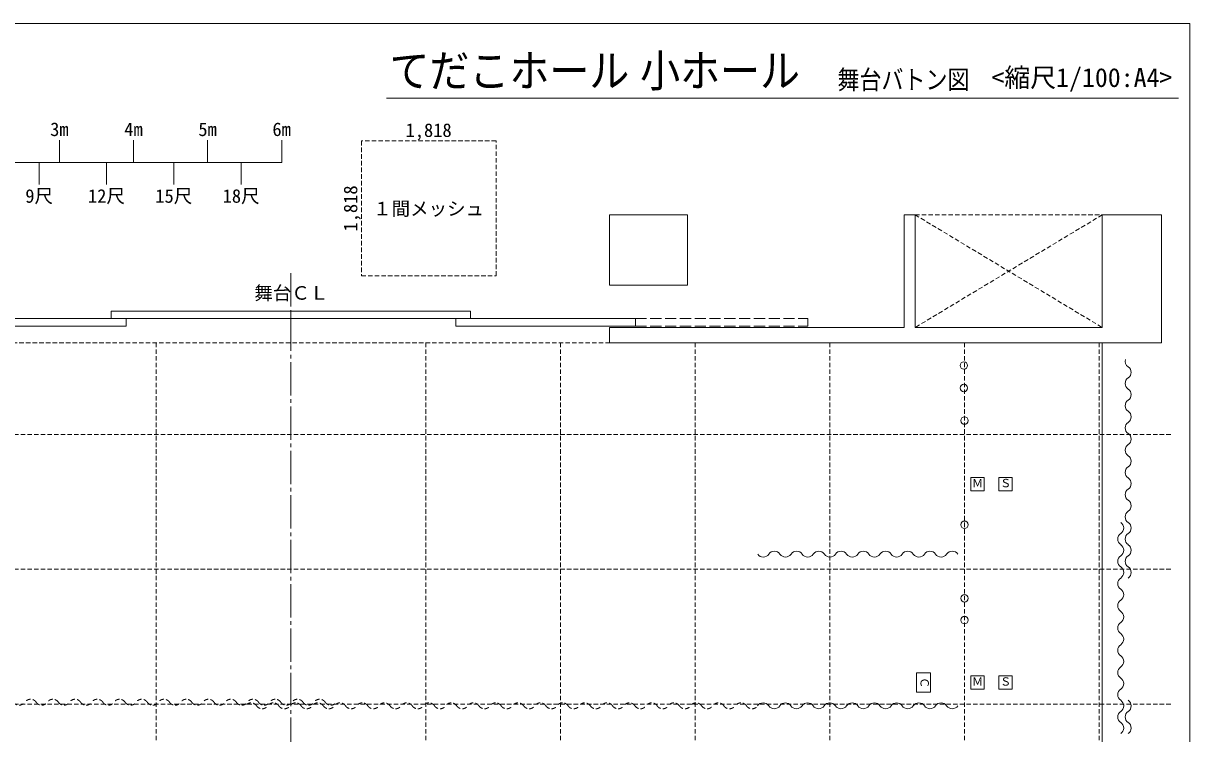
# Model space of a CAD drawing. Units: millimetres, scale not verified. Extents: x -4472 to 23528, y -13726 to 5874.
# Drawn here: x 7767 to 23528, y -3721 to 5874 of the extents above; entities that cross this region are included whole.
import ezdxf
from ezdxf.enums import TextEntityAlignment as Align

# ---------------------------------------------------------------- set-up
doc = ezdxf.new("R2010")
doc.units = ezdxf.units.MM
doc.header["$LTSCALE"] = 50
for name, pattern in [('CHAIN2', [12, 9, -1, 1, -1]), ('DASHED1', [1.8, 1.2, -0.6]), ('DASHED3', [4, 3, -1])]:
    doc.linetypes.add(name, pattern=pattern)
for name, color, linetype, lineweight in [('D-0', 7, 'Continuous', 9), ('D-1', 4, 'DASHED1', 9), ('D-2', 7, 'DASHED1', 9), ('D-8', 7, 'Continuous', 9), ('F-E', 7, 'Continuous', 9)]:
    doc.layers.add(name, color=color, linetype=linetype, lineweight=lineweight)
doc.layers.add('D-A', color=7, linetype='Continuous')
doc.styles.add('HG創英角ｺﾞｼｯｸUB', font='')
doc.styles.add('ＭＳ ゴシック', font='')
doc.styles.get('HG創英角ｺﾞｼｯｸUB').set_extended_font_data('HG創英角ｺﾞｼｯｸUB')
doc.styles.get('ＭＳ ゴシック').set_extended_font_data('MS Gothic')

# ---------------------------------------------------------------- blocks, each defined once
blk = doc.blocks.new('hiki')
at = {"layer": 'D-2'}
for centre, start, end in [((-6226.55, -26.04), 33.85501, 146.14497), ((-6076.37, 74.7), 213.85501, 326.14497), ((-5926.19, -26.04), 33.85501, 146.14497), ((-5776.01, 74.7), 213.85501, 326.14497), ((-5625.83, -26.04), 33.85501, 146.14497), ((-5475.65, 74.7), 213.85501, 326.14497), ((-5325.47, -26.04), 33.85501, 146.14497), ((-5175.3, 74.7), 213.85501, 326.14497), ((-5025.12, -26.04), 33.85501, 146.14497), ((-4874.94, 74.7), 213.85501, 326.14497), ((-4724.76, -26.04), 33.85501, 146.14497), ((-4574.58, 74.7), 213.85501, 326.14497), ((-4424.4, -26.04), 33.85501, 146.14497), ((-4274.22, 74.7), 213.85501, 326.14497), ((-4124.05, -26.04), 33.85501, 146.14497), ((-3973.87, 74.7), 213.85501, 326.14497), ((-3823.69, -26.04), 33.85501, 146.14497), ((-3673.51, 74.7), 213.85501, 326.14497), ((-3517.34, -26.04), 33.85501, 146.14497), ((-3367.16, 74.7), 213.85501, 326.14497), ((-3216.98, -26.04), 33.85501, 146.14497), ((-3066.8, 74.7), 213.85501, 326.14497), ((-2916.63, -26.04), 33.85501, 146.14497), ((-2766.45, 74.7), 213.85501, 326.14497), ((-2616.27, -26.04), 33.85501, 146.14497), ((-2466.09, 74.7), 213.85501, 326.14497), ((-2315.91, -26.04), 33.85501, 146.14497), ((-2165.73, 74.7), 213.85501, 326.14497), ((-2015.55, -26.04), 33.85501, 146.14497), ((-1865.38, 74.7), 213.85501, 326.14497), ((-1715.2, -26.04), 33.85501, 146.14497), ((-1565.02, 74.7), 213.85501, 326.14497), ((-1414.84, -26.04), 33.85501, 146.14497), ((-1264.66, 74.7), 213.85501, 326.14497), ((-1114.48, -26.04), 33.85501, 146.14497), ((-964.3, 74.7), 213.85501, 326.14497), ((-812.7, -26.04), 33.85501, 146.14497), ((-662.52, 74.7), 213.85501, 326.14497), ((-538.94, -74.7), 33.85501, 146.14497), ((-512.35, -26.04), 33.85501, 146.14497), ((-362.17, 74.7), 213.85501, 326.14497), ((-238.58, -74.7), 33.85501, 146.14497), ((-211.99, -26.04), 33.85501, 146.14497), ((-61.81, 74.7), 213.85501, 326.14497), ((62.49, -74.7), 33.85501, 146.14497), ((88.37, -26.04), 33.85501, 146.14497), ((238.55, 74.7), 213.85501, 326.14497), ((362.84, -74.7), 33.85501, 146.14497), ((388.73, -26.04), 33.85501, 146.14497), ((538.9, 74.7), 213.85501, 326.14497), ((663.2, -74.7), 33.85501, 146.14497), ((963.56, -74.7), 33.85501, 146.14497), ((1263.92, -74.7), 33.85501, 146.14497), ((1564.63, -74.7), 33.85501, 146.14497), ((1864.99, -74.7), 33.85501, 146.14497), ((2165.34, -74.7), 33.85501, 146.14497), ((2465.7, -74.7), 33.85501, 146.14497), ((2766.06, -74.7), 33.85501, 146.14497), ((3070.21, -74.7), 33.85501, 146.14497), ((3370.56, -74.7), 33.85501, 146.14497), ((3670.92, -74.7), 33.85501, 146.14497), ((3971.28, -74.7), 33.85501, 146.14497), ((4271.64, -74.7), 33.85501, 146.14497), ((4574.07, -74.7), 33.85501, 146.14497), ((4874.42, -74.7), 33.85501, 146.14497), ((5174.78, -74.7), 33.85501, 146.14497), ((5475.14, -74.7), 33.85501, 146.14497), ((5775.5, -74.7), 33.85501, 146.14497), ((6081.37, -74.7), 33.85501, 146.14497), ((-388.76, 26.04), 213.85501, 326.14497), ((-88.41, 26.04), 213.85501, 326.14497), ((212.67, 26.04), 213.85501, 326.14497), ((513.02, 26.04), 213.85501, 326.14497), ((813.38, 26.04), 213.85501, 326.14497), ((1113.74, 26.04), 213.85501, 326.14497), ((1414.09, 26.04), 213.85501, 326.14497), ((1714.81, 26.04), 213.85501, 326.14497), ((2015.16, 26.04), 213.85501, 326.14497), ((2315.52, 26.04), 213.85501, 326.14497), ((2615.88, 26.04), 213.85501, 326.14497), ((2916.24, 26.04), 213.85501, 326.14497), ((3220.39, 26.04), 213.85501, 326.14497), ((3520.74, 26.04), 213.85501, 326.14497), ((3821.1, 26.04), 213.85501, 326.14497), ((4121.46, 26.04), 213.85501, 326.14497), ((4421.82, 26.04), 213.85501, 326.14497), ((4724.25, 26.04), 213.85501, 326.14497), ((5024.6, 26.04), 213.85501, 326.14497), ((5324.96, 26.04), 213.85501, 326.14497), ((5625.32, 26.04), 213.85501, 326.14497), ((5925.68, 26.04), 213.85501, 326.14497), ((6231.55, 26.04), 213.85501, 326.14497)]:
    blk.add_arc(centre, 90.42, start, end, dxfattribs=at)
blk = doc.blocks.new('SPcon')
at = {"layer": 'D-0'}
blk.add_lwpolyline([(-90.11, -75.11), (89.89, -75.11), (89.89, 104.89), (-90.11, 104.89)], close=True, dxfattribs=at)
at = {"layer": 'D-0', "style": 'ＭＳ ゴシック'}
blk.add_text('Ｓ', height=110, dxfattribs=at).set_placement((-74.55, -59.55), align=Align.BOTTOM_LEFT)
blk = doc.blocks.new('miccon')
at = {"layer": 'D-0'}
blk.add_lwpolyline([(-90.11, -75.11), (89.89, -75.11), (89.89, 104.89), (-90.11, 104.89)], close=True, dxfattribs=at)
at = {"layer": 'D-0', "style": 'ＭＳ ゴシック'}
blk.add_text('Ｍ', height=110, dxfattribs=at).set_placement((-74.55, -59.55), align=Align.BOTTOM_LEFT)
blk = doc.blocks.new('lightcon')
at = {"layer": 'D-0'}
blk.add_lwpolyline([(-130.11, -80.11), (129.89, -80.11), (129.89, 109.89), (-130.11, 109.89)], close=True, dxfattribs=at)
at = {"layer": 'D-0', "style": 'ＭＳ ゴシック'}
blk.add_text('Ｃ', height=110, dxfattribs=at).set_placement((-74.55, -59.55), align=Align.BOTTOM_LEFT)

msp = doc.modelspace()

# ---------------------------------------------------------------- linework, layer by layer
at = {"layer": 'D-0'}
for p, q in [((19668.53, 3287.37), (19668.53, 1765.56)), ((19668.53, 3287.37), (19818.71, 3287.37)), ((19818.71, 3287.37), (19818.71, 1765.56)), ((22346.71, 3287.37), (22346.71, 1765.56)), ((23147.66, 3287.37), (22346.71, 3287.37)), ((23147.66, 1560.31), (23147.66, 3287.37)), ((8955.6, 1986.53), (8955.6, 1886.05)), ((11383.67, 1986.53), (8955.6, 1986.53)), ((11383.67, 1986.53), (13811.73, 1986.53)), ((11383.67, 1886.05), (11383.67, 1986.53)), ((11383.67, 1886.05), (11383.67, 1986.53)), ((13811.73, 1986.53), (13811.73, 1886.05)), ((11383.67, 1886.05), (6727.78, 1886.05)), ((9155.84, 1785.58), (6727.78, 1785.58)), ((9155.84, 1785.58), (9155.84, 1886.05)), ((11383.67, 1886.05), (16039.55, 1886.05)), ((13611.49, 1785.58), (13611.49, 1886.05)), ((13611.49, 1785.58), (16039.55, 1785.58)), ((16039.55, 1785.58), (16039.55, 1886.04)), ((22346.71, 1765.56), (19818.71, 1765.56)), ((22346.71, 1560.31), (15688.8, 1560.31)), ((22346.71, 1560.31), (22346.71, -3320.49)), ((22346.71, 1560.31), (23147.66, 1560.31)), ((22346.71, -8576.74), (22346.71, -3320.49))]:
    msp.add_line(p, q, dxfattribs=at)
at = {"layer": 'D-0', "linetype": 'DASHED1'}
for p, q in [((19818.71, 3287.37), (22346.71, 1765.56)), ((22346.71, 3287.37), (19818.71, 1765.56)), ((19818.71, 3287.37), (22346.71, 3287.37))]:
    msp.add_line(p, q, dxfattribs=at)
at = {"layer": 'D-0', "linetype": 'DASHED3'}
for p, q in [((16039.55, 1886.04), (18366.96, 1886.04)), ((16039.55, 1785.58), (18366.96, 1785.58)), ((18366.96, 1886.04), (18366.96, 1785.58))]:
    msp.add_line(p, q, dxfattribs=at)
at = {"layer": 'D-0'}
msp.add_lwpolyline([(15688.8, 3287.37), (15688.8, 2336.23), (16740.04, 2336.23), (16740.04, 3287.37)], close=True, dxfattribs=at)
msp.add_lwpolyline([(19668.53, 1765.56), (15688.8, 1765.56), (15688.8, 1560.31)], dxfattribs=at)
for centre, start, end in [((22747.52, 1310.01), 163.92969, 236.14497), ((22646.78, 1159.84), 303.85501, 56.14497), ((22747.52, 1009.66), 123.85501, 236.14497), ((22646.78, 859.48), 303.85501, 56.14497), ((22747.52, 709.3), 123.85501, 236.14497), ((22646.78, 559.12), 303.85501, 56.14497), ((22747.52, 408.94), 123.85501, 236.14497), ((22646.78, 258.76), 303.85501, 56.14497), ((22747.52, 108.58), 123.85501, 236.14497), ((22646.78, -41.59), 303.85501, 56.14497), ((22747.52, -191.77), 123.85501, 236.14497), ((22646.78, -341.95), 303.85501, 56.14497), ((22747.52, -492.13), 123.85501, 236.14497), ((22646.78, -642.31), 303.85501, 56.14497), ((22747.52, -792.49), 123.85501, 236.14497), ((22546.66, -942.66), 303.85501, 56.14497), ((22646.78, -942.66), 303.85501, 56.14497), ((22647.41, -1092.84), 123.85501, 236.14497), ((22747.52, -1092.84), 123.85501, 236.14497), ((17916.44, -1346.48), 33.85501, 146.14497), ((18216.8, -1346.48), 33.85501, 146.14497), ((18517.16, -1346.48), 33.85501, 146.14497), ((18817.51, -1346.48), 33.85501, 146.14497), ((19117.87, -1346.48), 33.85501, 146.14497), ((19418.23, -1346.48), 33.85501, 146.14497), ((19718.59, -1346.48), 33.85501, 146.14497), ((20018.94, -1346.48), 33.85501, 146.14497), ((20319.3, -1346.48), 33.85501, 146.14497), ((22546.66, -1243.02), 303.85501, 56.14497), ((22646.78, -1243.02), 303.85501, 56.14497), ((17766.26, -1245.74), 213.88293, 326.14497), ((18066.62, -1245.74), 213.85501, 326.14497), ((18366.98, -1245.74), 213.85501, 326.14497), ((18667.34, -1245.74), 213.85501, 326.14497), ((18967.69, -1245.74), 213.85501, 326.14497), ((19268.05, -1245.74), 213.85501, 326.14497), ((19568.41, -1245.74), 213.85501, 326.14497), ((19868.77, -1245.74), 213.85501, 326.14497), ((20169.12, -1245.74), 213.85501, 326.14497), ((22647.41, -1393.2), 123.85501, 236.14497), ((22747.52, -1393.2), 123.85501, 236.14497), ((22546.66, -1543.38), 303.85501, 56.14497), ((22646.78, -1543.38), 303.85501, 56.14497), ((22647.41, -1693.56), 123.85501, 236.14497), ((22546.66, -1843.74), 303.85501, 56.14497), ((22647.41, -1993.91), 123.85501, 236.14497), ((22546.66, -2144.09), 303.85501, 56.14497), ((22647.41, -2294.27), 123.85501, 236.14497), ((22647.41, -2594.63), 123.85501, 236.14497), ((22546.66, -2444.45), 303.85501, 56.14497), ((22546.66, -2744.81), 303.85501, 56.14497), ((22647.41, -2894.99), 123.85501, 236.14497), ((22546.66, -3045.16), 303.85501, 56.14497), ((22647.41, -3195.34), 123.85501, 236.14497), ((17764.12, -3395.19), 33.85501, 146.14497), ((18064.48, -3395.19), 33.85501, 146.14497), ((18364.84, -3395.19), 33.85501, 146.14497), ((18665.19, -3395.19), 33.85501, 146.14497), ((18967.69, -3395.19), 33.85501, 146.14497), ((19268.05, -3395.19), 33.85501, 146.14497), ((19568.41, -3395.19), 33.85501, 146.14497), ((19868.77, -3395.19), 33.85501, 146.14497), ((20169.12, -3395.19), 33.85501, 146.14497), ((22546.66, -3345.52), 303.85501, 56.14497), ((22646.78, -3345.52), 303.85501, 56.14497), ((17914.3, -3294.45), 213.85501, 326.14497), ((18214.66, -3294.45), 213.85501, 326.14497), ((18515.02, -3294.45), 213.85501, 326.14497), ((18815.37, -3294.45), 213.85501, 326.14497), ((19117.87, -3294.45), 213.85501, 326.14497), ((19418.23, -3294.45), 213.85501, 326.14497), ((19718.59, -3294.45), 213.85501, 326.14497), ((20018.94, -3294.45), 213.85501, 326.14497), ((20319.3, -3294.45), 213.85501, 326.14497), ((22647.41, -3495.7), 123.85501, 236.14497), ((22747.52, -3495.7), 123.85501, 236.14497), ((22546.66, -3645.88), 303.85501, 56.14497), ((22646.78, -3645.88), 303.85501, 56.14497)]:
    msp.add_arc(centre, 90.42, start, end, dxfattribs=at)
at = {"layer": 'D-1', "linetype": 'CHAIN2'}
msp.add_line((11383.67, 2498.54), (11383.67, -12099.46), dxfattribs=at)
at = {"layer": 'D-1'}
for p, q in [((-3177.64, 1560.31), (15688.8, 1560.31)), ((9563.51, 1560.31), (9563.51, -9552.9)), ((13203.84, 1560.31), (13203.84, -9552.9)), ((15024, 1560.31), (15024, -9552.9)), ((16844.17, 1560.31), (16844.17, -9552.9)), ((18664.33, 1560.31), (18664.33, -9027.28)), ((20484.5, 1560.31), (20484.5, -9347.66)), ((22304.66, 1560.31), (22304.66, -8576.74)), ((23272.81, 319.84), (-3177.64, 319.84)), ((23272.81, -1500.33), (-3177.64, -1500.33)), ((23272.81, -3320.49), (-3177.64, -3320.49))]:
    msp.add_line(p, q, dxfattribs=at)
at = {"layer": 'D-1', "color": 7, "linetype": 'Continuous'}
for centre in [(20477.44, 1251.8), (20477.53, 948.44)]:
    msp.add_circle(centre, 50, dxfattribs=at)
at = {"layer": 'D-2', "linetype": 'Continuous'}
for p, q in [((14868.67, 4862.61), (12676.62, 4862.61)), ((8254.38, 4296.91), (8254.38, 3996.56)), ((9255.57, 4296.91), (9255.57, 3996.56)), ((10256.77, 4296.91), (10256.77, 3996.56)), ((11257.95, 4296.91), (11257.95, 3996.56)), ((11257.95, 3996.56), (5250.81, 3996.56)), ((7981.06, 3996.56), (7981.06, 3696.2)), ((8891.14, 3996.56), (8891.14, 3696.2)), ((9801.22, 3996.56), (9801.22, 3696.2)), ((10711.31, 3996.56), (10711.31, 3696.2))]:
    msp.add_line(p, q, dxfattribs=at)
at = {"layer": 'D-2'}
msp.add_lwpolyline([(12334.6, 2464.92), (14154.76, 2464.92), (14154.76, 4285.09), (12334.6, 4285.09)], close=True, dxfattribs=at)
at = {"layer": 'D-8'}
for centre in [(20484.88, 508.06), (20485.17, -898.63), (20485.17, -1892.78), (20485.17, -2186.24)]:
    msp.add_circle(centre, 50, dxfattribs=at)
at = {"layer": 'F-E'}
for p, q in [((23528.4, -13725.61), (23528.4, 5874.39)), ((14868.67, 4862.61), (23376.56, 4862.61))]:
    msp.add_line(p, q, dxfattribs=at)
msp.add_lwpolyline([(23528.4, 5874.39), (-4471.6, 5874.39), (-4471.6, -13725.61)], dxfattribs=at)

# ---------------------------------------------------------------- block references
at = {"layer": 'D-1'}
for name, p in [('miccon', (20661.77, -365.89)), ('SPcon', (21041.77, -365.89)), ('miccon', (20661.77, -3045.89)), ('SPcon', (21041.77, -3045.89))]:
    msp.add_blockref(name, p, dxfattribs=at)
at = {"layer": 'D-1', "rotation": 270}
msp.add_blockref('lightcon', (19917.28, -3031.36), dxfattribs=at)
at = {"layer": 'D-2'}
msp.add_blockref('hiki', (11382.4, -3320.49), dxfattribs=at)

# ---------------------------------------------------------------- texts
at = {"layer": 'D-2', "style": 'HG創英角ｺﾞｼｯｸUB', "width": 0.85}
msp.add_text('舞台バトン図', height=256.6, dxfattribs=at).set_placement((18768.18, 4908.32), align=Align.BOTTOM_LEFT)
at = {"layer": 'D-2', "style": 'ＭＳ ゴシック'}
for s, p in [('3m', (8129.13, 4296.66)), ('4m', (9130.32, 4296.66)), ('5m', (10131.52, 4296.66)), ('6m', (11132.71, 4296.66)), ('1,818', (12931.56, 4284.84)), ('9尺', (7793.18, 3395.59)), ('12尺', (8639.89, 3395.59)), ('15尺', (9549.97, 3395.59)), ('18尺', (10460.06, 3395.59)), ('１間メッシュ', (12493.18, 3224.58))]:
    msp.add_text(s, height=183.3, dxfattribs=at).set_placement(p, align=Align.BOTTOM_LEFT)
msp.add_text('1,818', height=183.3, rotation=90, dxfattribs=at).set_placement((12334.85, 3061.88), align=Align.BOTTOM_LEFT)
at = {"layer": 'D-A', "style": 'ＭＳ ゴシック'}
msp.add_text('舞台ＣＬ', height=183.3, dxfattribs=at).set_placement((10888.67, 2085.54), align=Align.BOTTOM_LEFT)
at = {"layer": 'F-E', "style": 'HG創英角ｺﾞｼｯｸUB', "width": 0.9}
msp.add_text('てだこホール 小ホール', height=439.9, dxfattribs=at).set_placement((12714.97, 4883.16), align=Align.BOTTOM_LEFT)
at = {"layer": 'F-E', "style": 'ＭＳ ゴシック'}
msp.add_text('<縮尺1/100:A4>', height=256.6, dxfattribs=at).set_placement((20849.13, 4936.92), align=Align.BOTTOM_LEFT)

doc.saveas('drawing.dxf')
